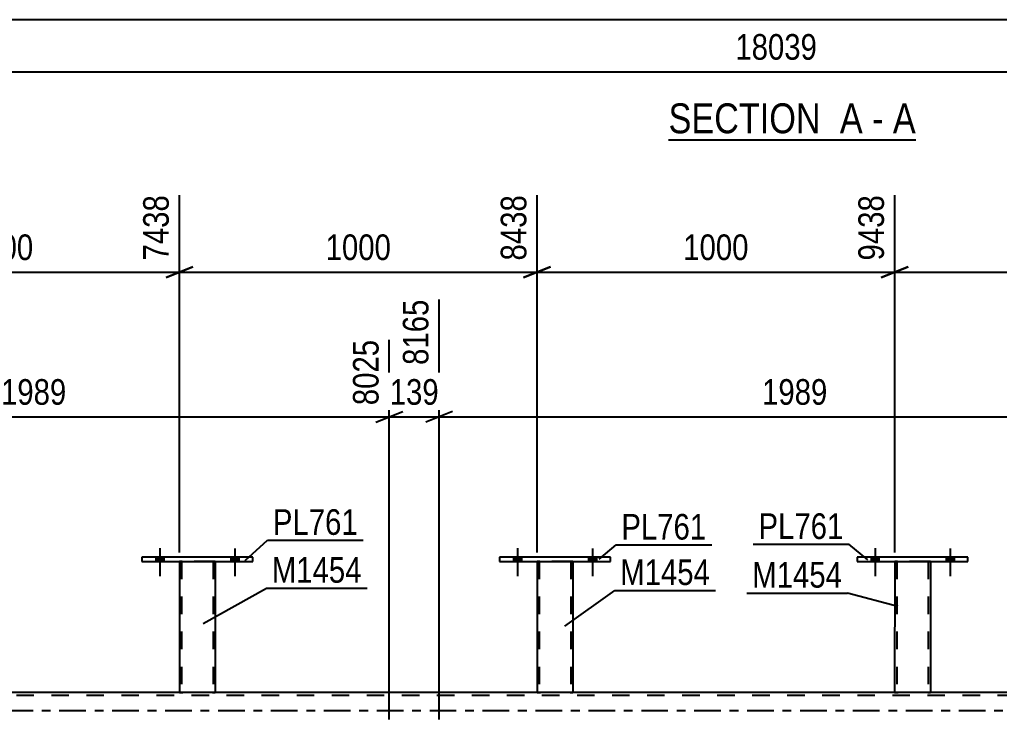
# Model space of a CAD drawing. Header units: millimetres. Extents: x 0 to 841, y 0 to 594.
# Drawn here: x 318.8 to 428.4, y 432.7 to 510.9 of the extents above; entities that cross this region are included whole.
import ezdxf

# ---------------------------------------------------------------- set-up
doc = ezdxf.new("R2010")
doc.units = ezdxf.units.MM
doc.linetypes.add('DXK_LINE_DOT2', pattern=[3.9198, 1.9599, -1.9599])
doc.linetypes.add('DXK_LINE_DOT3', pattern=[5.9187, 2.979, -0.9799, 0.9799, -0.9799])
doc.styles.add('Arial Narrow', font='ARIALN.TTF', dxfattribs={"height": 0.2})

# ---------------------------------------------------------------- blocks, each defined once
blk = doc.blocks.new('Unknown-318889158-11 - 5006')
at = {"color": 6, "linetype": 'Continuous'}
blk.add_line((391.42, 497.49), (419.07, 497.49), dxfattribs=at)
at = {"color": 0, "linetype": 'Continuous'}
for points in [[(409.53, 498.24), (409.53, 501.74), (391.42, 501.74), (391.42, 498.24)], [(413.14, 498.24), (413.14, 501.74), (410.58, 501.74), (410.58, 498.24)], [(415.46, 498.24), (415.46, 501.74), (414.19, 501.74), (414.19, 498.24)], [(419.07, 498.24), (419.07, 501.74), (416.51, 501.74), (416.51, 498.24)]]:
    blk.add_wipeout(points, dxfattribs=at)
at = {"color": 7, "linetype": 'Continuous', "style": 'Arial Narrow'}
for s, p in [('SECTION ', (391.42, 498.24)), ('A', (410.58, 498.24)), ('A', (416.51, 498.24)), ('-', (414.19, 498.24))]:
    blk.add_text(s, height=3.34, dxfattribs=at).set_placement(p)
blk = doc.blocks.new('Bolt-318889158-3370 - 3138')
at = {"linetype": 'Continuous'}
for points in [[(374.07, 450.38), (374.95, 450.38), (374.95, 450.86), (374.07, 450.86)], [(382.47, 450.37), (383.35, 450.37), (383.35, 450.85), (382.47, 450.85)]]:
    blk.add_hatch(color=1, dxfattribs=at).paths.add_polyline_path(points)
at = {"color": 1, "linetype": 'Continuous'}
for p, q in [((374.51, 451.86), (374.51, 448.74)), ((382.91, 451.85), (382.91, 448.73)), ((374.07, 450.86), (374.07, 450.38)), ((374.95, 450.86), (374.95, 450.38)), ((382.47, 450.85), (382.47, 450.37)), ((383.35, 450.85), (383.35, 450.37))]:
    blk.add_line(p, q, dxfattribs=at)
blk = doc.blocks.new('Part-318889158-3714 - 3138')
at = {"color": 2, "linetype": 'Continuous'}
for p, q in [((332.51, 450.86), (332.51, 450.38)), ((344.91, 450.85), (332.51, 450.86)), ((344.91, 450.37), (344.91, 450.85)), ((332.51, 450.38), (344.91, 450.37))]:
    blk.add_line(p, q, dxfattribs=at)
blk = doc.blocks.new('Bolt-318889158-3407 - 3138')
at = {"linetype": 'Continuous'}
for points in [[(374.07, 450.38), (374.95, 450.38), (374.95, 450.86), (374.07, 450.86)], [(382.47, 450.37), (383.35, 450.37), (383.35, 450.85), (382.47, 450.85)]]:
    blk.add_hatch(color=1, dxfattribs=at).paths.add_polyline_path(points)
at = {"color": 1, "linetype": 'Continuous'}
for p, q in [((374.51, 451.86), (374.51, 448.74)), ((382.91, 451.85), (382.91, 448.73)), ((374.07, 450.86), (374.07, 450.38)), ((374.95, 450.86), (374.95, 450.38)), ((382.47, 450.85), (382.47, 450.37)), ((383.35, 450.85), (383.35, 450.37))]:
    blk.add_line(p, q, dxfattribs=at)
blk = doc.blocks.new('Part-318889158-3696 - 3138')
at = {"color": 7, "linetype": 'DXK_LINE_DOT2'}
for p, q in [((759.44, 435.42), (39.17, 435.42)), ((340.71, 435.74), (336.71, 435.74)), ((380.71, 435.74), (376.71, 435.74)), ((420.7, 435.74), (416.7, 435.74))]:
    blk.add_line(p, q, dxfattribs=at)
at = {"color": 2, "linetype": 'Continuous'}
for p, q in [((336.71, 435.74), (300.7, 435.74)), ((376.71, 435.74), (340.71, 435.74)), ((416.7, 435.74), (380.71, 435.74)), ((456.71, 435.74), (420.7, 435.74))]:
    blk.add_line(p, q, dxfattribs=at)
at = {"color": 7, "linetype": 'DXK_LINE_DOT3'}
blk.add_line((39.17, 433.74), (759.44, 433.74), dxfattribs=at)
blk = doc.blocks.new('Bolt-318889158-3698 - 3138')
at = {"linetype": 'Continuous'}
for points in [[(334.07, 450.38), (334.95, 450.38), (334.95, 450.86), (334.07, 450.86)], [(342.47, 450.37), (343.35, 450.37), (343.35, 450.85), (342.47, 450.85)]]:
    blk.add_hatch(color=1, dxfattribs=at).paths.add_polyline_path(points)
at = {"color": 1, "linetype": 'Continuous'}
for p, q in [((334.51, 451.86), (334.51, 448.74)), ((342.91, 451.85), (342.91, 448.73)), ((334.07, 450.86), (334.07, 450.38)), ((334.95, 450.86), (334.95, 450.38)), ((342.47, 450.85), (342.47, 450.37)), ((343.35, 450.85), (343.35, 450.37))]:
    blk.add_line(p, q, dxfattribs=at)
blk = doc.blocks.new('Bolt-318889158-3699 - 3138')
at = {"linetype": 'Continuous'}
for points in [[(334.07, 450.38), (334.95, 450.38), (334.95, 450.86), (334.07, 450.86)], [(342.47, 450.37), (343.35, 450.37), (343.35, 450.85), (342.47, 450.85)]]:
    blk.add_hatch(color=1, dxfattribs=at).paths.add_polyline_path(points)
at = {"color": 1, "linetype": 'Continuous'}
for p, q in [((334.51, 451.86), (334.51, 448.74)), ((342.91, 451.85), (342.91, 448.73)), ((334.07, 450.86), (334.07, 450.38)), ((334.95, 450.86), (334.95, 450.38)), ((342.47, 450.85), (342.47, 450.37)), ((343.35, 450.85), (343.35, 450.37))]:
    blk.add_line(p, q, dxfattribs=at)
blk = doc.blocks.new('Part-318889158-3719 - 3138')
at = {"color": 2, "linetype": 'Continuous'}
for p, q in [((336.71, 450.38), (336.71, 435.74)), ((340.71, 450.37), (340.71, 435.74)), ((336.75, 435.74), (336.71, 435.74)), ((336.85, 435.74), (336.75, 435.74)), ((337.01, 435.74), (336.85, 435.74)), ((340.41, 435.74), (337.01, 435.74)), ((340.57, 435.74), (340.41, 435.74)), ((340.67, 435.74), (340.57, 435.74)), ((340.71, 435.74), (340.67, 435.74))]:
    blk.add_line(p, q, dxfattribs=at)
at = {"color": 7, "linetype": 'DXK_LINE_DOT2'}
for p, q in [((336.71, 450.38), (336.71, 450.38)), ((336.71, 450.38), (336.71, 450.38)), ((336.71, 450.38), (336.71, 450.38)), ((336.75, 450.38), (336.71, 450.38)), ((336.71, 450.38), (336.75, 450.38)), ((336.85, 450.38), (336.75, 450.38)), ((336.75, 450.38), (336.85, 450.38)), ((337.01, 450.38), (336.85, 450.38)), ((336.85, 450.38), (337.01, 450.38)), ((336.95, 450.38), (336.95, 450.38)), ((336.95, 450.38), (336.95, 435.74)), ((336.97, 450.38), (336.95, 450.38)), ((336.95, 450.38), (336.97, 450.38)), ((337.02, 450.38), (336.97, 450.38)), ((336.97, 450.38), (337.02, 450.38)), ((340.42, 450.38), (337.01, 450.38)), ((340.42, 450.38), (337.01, 450.38)), ((340.33, 450.38), (337.02, 450.38)), ((337.02, 450.38), (337.1, 450.38)), ((340.4, 450.38), (337.1, 450.38)), ((340.4, 450.38), (340.33, 450.38)), ((340.46, 450.38), (340.4, 450.38)), ((340.4, 450.38), (340.46, 450.38)), ((340.42, 450.38), (340.57, 450.38)), ((340.57, 450.38), (340.42, 450.38)), ((340.47, 450.38), (340.46, 450.38)), ((340.46, 450.38), (340.47, 450.38)), ((340.47, 450.38), (340.47, 450.38)), ((340.47, 450.38), (340.47, 435.74)), ((340.57, 450.38), (340.68, 450.38)), ((340.68, 450.38), (340.57, 450.38)), ((340.68, 450.38), (340.71, 450.38)), ((340.71, 450.38), (340.68, 450.38)), ((340.71, 450.38), (340.71, 450.38)), ((340.71, 450.38), (340.71, 450.37)), ((340.71, 450.37), (340.71, 450.38)), ((336.71, 435.74), (336.75, 435.74)), ((336.75, 435.74), (336.85, 435.74)), ((336.85, 435.74), (337.01, 435.74)), ((336.97, 435.74), (336.95, 435.74)), ((336.95, 435.74), (336.97, 435.74)), ((337.02, 435.74), (336.97, 435.74)), ((336.97, 435.74), (337.02, 435.74)), ((340.41, 435.74), (337.01, 435.74)), ((340.32, 435.74), (337.02, 435.74)), ((337.02, 435.74), (337.1, 435.74)), ((340.45, 435.74), (337.1, 435.74)), ((340.4, 435.74), (340.32, 435.74)), ((340.45, 435.74), (340.4, 435.74)), ((340.41, 435.74), (340.57, 435.74)), ((340.47, 435.74), (340.45, 435.74)), ((340.45, 435.74), (340.47, 435.74)), ((340.57, 435.74), (340.67, 435.74)), ((340.67, 435.74), (340.71, 435.74))]:
    blk.add_line(p, q, dxfattribs=at)
blk = doc.blocks.new('Part-318889158-3724 - 3138')
at = {"color": 2, "linetype": 'Continuous'}
for p, q in [((372.51, 450.86), (372.51, 450.38)), ((384.91, 450.85), (372.51, 450.86)), ((384.91, 450.37), (384.91, 450.85)), ((372.51, 450.38), (384.91, 450.37))]:
    blk.add_line(p, q, dxfattribs=at)
blk = doc.blocks.new('Part-318889158-3729 - 3138')
at = {"color": 2, "linetype": 'Continuous'}
for p, q in [((376.71, 450.38), (376.71, 435.74)), ((380.71, 450.37), (380.71, 435.74)), ((376.75, 435.74), (376.71, 435.74)), ((376.85, 435.74), (376.75, 435.74)), ((377, 435.74), (376.85, 435.74)), ((380.41, 435.74), (377, 435.74)), ((380.57, 435.74), (380.41, 435.74)), ((380.67, 435.74), (380.57, 435.74)), ((380.71, 435.74), (380.67, 435.74))]:
    blk.add_line(p, q, dxfattribs=at)
at = {"color": 7, "linetype": 'DXK_LINE_DOT2'}
for p, q in [((376.71, 450.38), (376.71, 450.38)), ((376.71, 450.38), (376.71, 450.38)), ((376.71, 450.38), (376.71, 450.38)), ((376.75, 450.38), (376.71, 450.38)), ((376.71, 450.38), (376.75, 450.38)), ((376.85, 450.38), (376.75, 450.38)), ((376.75, 450.38), (376.85, 450.38)), ((377.01, 450.38), (376.85, 450.38)), ((376.85, 450.38), (377.01, 450.38)), ((376.95, 450.38), (376.95, 450.38)), ((376.95, 450.38), (376.95, 435.74)), ((376.97, 450.38), (376.95, 450.38)), ((376.95, 450.38), (376.97, 450.38)), ((377.02, 450.38), (376.97, 450.38)), ((376.97, 450.38), (377.02, 450.38)), ((380.42, 450.38), (377.01, 450.38)), ((380.42, 450.38), (377.01, 450.38)), ((380.32, 450.38), (377.02, 450.38)), ((377.02, 450.38), (377.1, 450.38)), ((380.4, 450.38), (377.1, 450.38)), ((380.4, 450.38), (380.32, 450.38)), ((380.45, 450.38), (380.4, 450.38)), ((380.4, 450.38), (380.45, 450.38)), ((380.42, 450.38), (380.57, 450.38)), ((380.57, 450.38), (380.42, 450.38)), ((380.47, 450.38), (380.45, 450.38)), ((380.45, 450.38), (380.47, 450.38)), ((380.47, 450.38), (380.47, 450.38)), ((380.47, 450.38), (380.47, 435.74)), ((380.57, 450.38), (380.68, 450.38)), ((380.68, 450.38), (380.57, 450.38)), ((380.68, 450.38), (380.71, 450.38)), ((380.71, 450.38), (380.68, 450.38)), ((380.71, 450.38), (380.71, 450.38)), ((380.71, 450.38), (380.71, 450.37)), ((380.71, 450.37), (380.71, 450.38)), ((376.71, 435.74), (376.75, 435.74)), ((376.75, 435.74), (376.85, 435.74)), ((376.85, 435.74), (377, 435.74)), ((376.97, 435.74), (376.95, 435.74)), ((376.95, 435.74), (376.97, 435.74)), ((377.02, 435.74), (376.97, 435.74)), ((376.97, 435.74), (377.02, 435.74)), ((380.41, 435.74), (377, 435.74)), ((380.32, 435.74), (377.02, 435.74)), ((377.02, 435.74), (377.1, 435.74)), ((380.45, 435.74), (377.1, 435.74)), ((380.4, 435.74), (380.32, 435.74)), ((380.45, 435.74), (380.4, 435.74)), ((380.41, 435.74), (380.57, 435.74)), ((380.47, 435.74), (380.45, 435.74)), ((380.45, 435.74), (380.47, 435.74)), ((380.57, 435.74), (380.67, 435.74)), ((380.67, 435.74), (380.71, 435.74))]:
    blk.add_line(p, q, dxfattribs=at)
blk = doc.blocks.new('Part-318889158-3758 - 3138')
at = {"color": 2, "linetype": 'Continuous'}
for p, q in [((416.71, 450.38), (416.7, 435.74)), ((420.71, 450.37), (420.7, 435.74)), ((416.74, 435.74), (416.7, 435.74)), ((416.84, 435.74), (416.74, 435.74)), ((417, 435.74), (416.84, 435.74)), ((420.41, 435.74), (417, 435.74)), ((420.56, 435.74), (420.41, 435.74)), ((420.67, 435.74), (420.56, 435.74)), ((420.7, 435.74), (420.67, 435.74))]:
    blk.add_line(p, q, dxfattribs=at)
at = {"color": 7, "linetype": 'DXK_LINE_DOT2'}
for p, q in [((416.71, 450.38), (416.71, 450.38)), ((416.71, 450.38), (416.71, 450.38)), ((416.71, 450.38), (416.71, 450.38)), ((416.74, 450.38), (416.71, 450.38)), ((416.71, 450.38), (416.74, 450.38)), ((416.85, 450.38), (416.74, 450.38)), ((416.74, 450.38), (416.85, 450.38)), ((417, 450.38), (416.85, 450.38)), ((416.85, 450.38), (417, 450.38)), ((416.95, 450.38), (416.94, 435.74)), ((416.95, 450.38), (416.95, 450.38)), ((416.97, 450.38), (416.95, 450.38)), ((416.95, 450.38), (416.97, 450.38)), ((417.02, 450.38), (416.97, 450.38)), ((416.97, 450.38), (417.02, 450.38)), ((420.41, 450.38), (417, 450.38)), ((420.41, 450.38), (417, 450.38)), ((420.32, 450.38), (417.02, 450.38)), ((417.02, 450.38), (417.1, 450.38)), ((420.4, 450.38), (417.1, 450.38)), ((420.4, 450.38), (420.32, 450.38)), ((420.45, 450.38), (420.4, 450.38)), ((420.4, 450.38), (420.45, 450.38)), ((420.41, 450.38), (420.57, 450.38)), ((420.57, 450.38), (420.41, 450.38)), ((420.47, 450.38), (420.45, 450.38)), ((420.45, 450.38), (420.47, 450.38)), ((420.47, 450.38), (420.46, 435.74)), ((420.47, 450.38), (420.47, 450.38)), ((420.57, 450.38), (420.67, 450.38)), ((420.67, 450.38), (420.57, 450.38)), ((420.67, 450.38), (420.71, 450.38)), ((420.71, 450.38), (420.67, 450.38)), ((420.71, 450.38), (420.71, 450.38)), ((420.71, 450.38), (420.71, 450.37)), ((420.71, 450.37), (420.71, 450.38)), ((416.7, 435.74), (416.74, 435.74)), ((416.74, 435.74), (416.84, 435.74)), ((416.84, 435.74), (417, 435.74)), ((416.96, 435.74), (416.94, 435.74)), ((416.94, 435.74), (416.96, 435.74)), ((417.01, 435.74), (416.96, 435.74)), ((416.96, 435.74), (417.01, 435.74)), ((420.41, 435.74), (417, 435.74)), ((420.31, 435.74), (417.01, 435.74)), ((417.01, 435.74), (417.09, 435.74)), ((420.44, 435.74), (417.09, 435.74)), ((420.39, 435.74), (420.31, 435.74)), ((420.44, 435.74), (420.39, 435.74)), ((420.41, 435.74), (420.56, 435.74)), ((420.46, 435.74), (420.44, 435.74)), ((420.44, 435.74), (420.46, 435.74)), ((420.56, 435.74), (420.67, 435.74)), ((420.67, 435.74), (420.7, 435.74))]:
    blk.add_line(p, q, dxfattribs=at)
blk = doc.blocks.new('Part-318889158-3763 - 3138')
at = {"color": 2, "linetype": 'Continuous'}
for p, q in [((412.51, 450.86), (412.51, 450.38)), ((424.91, 450.85), (412.51, 450.86)), ((424.91, 450.37), (424.91, 450.85)), ((412.51, 450.38), (424.91, 450.37))]:
    blk.add_line(p, q, dxfattribs=at)
blk = doc.blocks.new('Bolt-318889158-3764 - 3138')
at = {"linetype": 'Continuous'}
for points in [[(414.07, 450.38), (414.95, 450.38), (414.95, 450.86), (414.07, 450.86)], [(422.47, 450.37), (423.35, 450.37), (423.35, 450.85), (422.47, 450.85)]]:
    blk.add_hatch(color=1, dxfattribs=at).paths.add_polyline_path(points)
at = {"color": 1, "linetype": 'Continuous'}
for p, q in [((414.51, 451.86), (414.51, 448.74)), ((422.91, 451.85), (422.91, 448.73)), ((414.07, 450.86), (414.07, 450.38)), ((414.95, 450.86), (414.95, 450.38)), ((422.47, 450.85), (422.47, 450.37)), ((423.35, 450.85), (423.35, 450.37))]:
    blk.add_line(p, q, dxfattribs=at)
blk = doc.blocks.new('Bolt-318889158-3765 - 3138')
at = {"linetype": 'Continuous'}
for points in [[(414.07, 450.38), (414.95, 450.38), (414.95, 450.86), (414.07, 450.86)], [(422.47, 450.37), (423.35, 450.37), (423.35, 450.85), (422.47, 450.85)]]:
    blk.add_hatch(color=1, dxfattribs=at).paths.add_polyline_path(points)
at = {"color": 1, "linetype": 'Continuous'}
for p, q in [((414.51, 451.86), (414.51, 448.74)), ((422.91, 451.85), (422.91, 448.73)), ((414.07, 450.86), (414.07, 450.38)), ((414.95, 450.86), (414.95, 450.38)), ((422.47, 450.85), (422.47, 450.37)), ((423.35, 450.85), (423.35, 450.37))]:
    blk.add_line(p, q, dxfattribs=at)
blk = doc.blocks.new('StraightDimension-318889158-6023 - 5006')
at = {"color": 7, "linetype": 'Continuous'}
blk.add_line((46.84, 505.11), (760.08, 505.11), dxfattribs=at)
at = {"color": 0}
blk.add_wipeout([(408.63, 505.86), (408.63, 510.06), (398.29, 510.06), (398.29, 505.86)], dxfattribs=at)
at = {"color": 3, "style": 'Arial Narrow'}
blk.add_text('18039', height=2.863, dxfattribs=at).set_placement((398.89, 506.46))
blk = doc.blocks.new('StraightDimension-318889158-11034 - 5006')
at = {"color": 7, "linetype": 'Continuous'}
blk.add_line((47.48, 510.94), (759.44, 510.94), dxfattribs=at)
blk = doc.blocks.new('StraightDimension-318889158-19962 - 3138')
at = {"color": 7, "linetype": 'Continuous'}
for p, q in [((376.71, 451.38), (376.71, 491.33)), ((416.71, 451.38), (416.71, 491.33)), ((378.21, 483.32), (375.21, 482.12)), ((376.71, 482.72), (416.71, 482.72)), ((415.21, 482.12), (418.21, 483.32))]:
    blk.add_line(p, q, dxfattribs=at)
at = {"color": 0}
blk.add_wipeout([(400.97, 483.47), (400.97, 487.67), (392.46, 487.67), (392.46, 483.47)], dxfattribs=at)
at = {"color": 3, "style": 'Arial Narrow'}
blk.add_text('1000', height=2.863, dxfattribs=at).set_placement((393.06, 484.07))
at = {"color": 0, "linetype": 'Continuous'}
blk.add_wipeout([(416.11, 491.93), (411.91, 491.93), (411.91, 483.42), (416.11, 483.42)], dxfattribs=at)
at = {"color": 3, "linetype": 'Continuous', "style": 'Arial Narrow'}
blk.add_text('9438', height=2.863, rotation=90.0002, dxfattribs=at).set_placement((415.51, 484.02))
blk = doc.blocks.new('StraightDimension-318889158-20207 - 3138')
at = {"color": 7, "linetype": 'Continuous'}
for p, q in [((280.62, 432.74), (280.62, 479.66)), ((360.18, 432.74), (360.18, 475.16)), ((282.12, 467.15), (279.12, 465.95)), ((358.68, 465.95), (361.68, 467.15)), ((280.62, 466.55), (360.18, 466.55))]:
    blk.add_line(p, q, dxfattribs=at)
at = {"color": 0}
blk.add_wipeout([(324.66, 467.3), (324.66, 471.5), (316.15, 471.5), (316.15, 467.3)], dxfattribs=at)
at = {"color": 3, "style": 'Arial Narrow'}
blk.add_text('1989', height=2.863, dxfattribs=at).set_placement((316.75, 467.9))
at = {"color": 0, "linetype": 'Continuous'}
blk.add_wipeout([(359.58, 475.76), (355.38, 475.76), (355.38, 467.25), (359.58, 467.25)], dxfattribs=at)
at = {"color": 3, "linetype": 'Continuous', "style": 'Arial Narrow'}
blk.add_text('8025', height=2.863, rotation=90.0002, dxfattribs=at).set_placement((358.98, 467.85))
blk = doc.blocks.new('StraightDimension-318889158-20205 - 3138')
at = {"color": 7, "linetype": 'Continuous'}
for p, q in [((365.76, 432.74), (365.76, 479.66)), ((445.32, 432.74), (445.32, 476.99)), ((367.26, 467.15), (364.26, 465.95)), ((443.82, 465.95), (446.82, 467.15)), ((365.76, 466.55), (445.32, 466.55))]:
    blk.add_line(p, q, dxfattribs=at)
at = {"color": 0}
blk.add_wipeout([(409.79, 467.3), (409.79, 471.5), (401.28, 471.5), (401.28, 467.3)], dxfattribs=at)
at = {"color": 3, "style": 'Arial Narrow'}
blk.add_text('1989', height=2.863, dxfattribs=at).set_placement((401.88, 467.9))
at = {"color": 0, "linetype": 'Continuous'}
blk.add_wipeout([(444.72, 477.59), (440.52, 477.59), (440.52, 467.25), (444.72, 467.25)], dxfattribs=at)
at = {"color": 3, "linetype": 'Continuous', "style": 'Arial Narrow'}
blk.add_text('10154', height=2.863, rotation=90.0002, dxfattribs=at).set_placement((444.12, 467.85))
blk = doc.blocks.new('StraightDimension-318889158-19963 - 3138')
at = {"color": 7, "linetype": 'Continuous'}
for p, q in [((336.71, 451.38), (336.71, 491.33)), ((376.71, 451.38), (376.71, 491.33)), ((338.21, 483.32), (335.21, 482.12)), ((336.71, 482.72), (376.71, 482.72)), ((375.21, 482.12), (378.21, 483.32))]:
    blk.add_line(p, q, dxfattribs=at)
at = {"color": 0}
blk.add_wipeout([(360.97, 483.47), (360.97, 487.67), (352.46, 487.67), (352.46, 483.47)], dxfattribs=at)
at = {"color": 3, "style": 'Arial Narrow'}
blk.add_text('1000', height=2.863, dxfattribs=at).set_placement((353.06, 484.07))
at = {"color": 0, "linetype": 'Continuous'}
blk.add_wipeout([(376.11, 491.93), (371.91, 491.93), (371.91, 483.42), (376.11, 483.42)], dxfattribs=at)
at = {"color": 3, "linetype": 'Continuous', "style": 'Arial Narrow'}
blk.add_text('8438', height=2.863, rotation=90.0002, dxfattribs=at).set_placement((375.51, 484.02))
blk = doc.blocks.new('StraightDimension-318889158-20206 - 3138')
at = {"color": 7, "linetype": 'Continuous'}
for p, q in [((365.76, 432.74), (365.76, 479.66)), ((360.18, 432.74), (360.18, 475.16)), ((358.68, 465.95), (361.68, 467.15)), ((367.26, 467.15), (364.26, 465.95)), ((360.18, 466.55), (365.76, 466.55))]:
    blk.add_line(p, q, dxfattribs=at)
at = {"color": 0}
blk.add_wipeout([(366.31, 467.3), (366.31, 471.5), (359.63, 471.5), (359.63, 467.3)], dxfattribs=at)
at = {"color": 3, "style": 'Arial Narrow'}
blk.add_text('139', height=2.863, dxfattribs=at).set_placement((360.23, 467.9))
at = {"color": 0, "linetype": 'Continuous'}
blk.add_wipeout([(365.16, 480.26), (360.96, 480.26), (360.96, 471.75), (365.16, 471.75)], dxfattribs=at)
at = {"color": 3, "linetype": 'Continuous', "style": 'Arial Narrow'}
blk.add_text('8165', height=2.863, rotation=90.0002, dxfattribs=at).set_placement((364.56, 472.35))
blk = doc.blocks.new('StraightDimension-318889158-19961 - 3138')
at = {"color": 7, "linetype": 'Continuous'}
for p, q in [((456.71, 451.38), (456.71, 493.16)), ((416.71, 451.38), (416.71, 491.33)), ((418.21, 483.32), (415.21, 482.12)), ((416.71, 482.72), (456.71, 482.72)), ((455.21, 482.12), (458.21, 483.32))]:
    blk.add_line(p, q, dxfattribs=at)
at = {"color": 0}
blk.add_wipeout([(440.97, 483.47), (440.97, 487.67), (432.46, 487.67), (432.46, 483.47)], dxfattribs=at)
at = {"color": 3, "style": 'Arial Narrow'}
blk.add_text('1000', height=2.863, dxfattribs=at).set_placement((433.06, 484.07))
at = {"color": 0, "linetype": 'Continuous'}
blk.add_wipeout([(456.11, 493.76), (451.91, 493.76), (451.91, 483.42), (456.11, 483.42)], dxfattribs=at)
at = {"color": 3, "linetype": 'Continuous', "style": 'Arial Narrow'}
blk.add_text('10438', height=2.863, rotation=90.0002, dxfattribs=at).set_placement((455.51, 484.02))
blk = doc.blocks.new('StraightDimension-318889158-19964 - 3138')
at = {"color": 7, "linetype": 'Continuous'}
for p, q in [((296.71, 451.38), (296.71, 491.33)), ((336.71, 451.38), (336.71, 491.33)), ((298.21, 483.32), (295.21, 482.12)), ((296.71, 482.72), (336.71, 482.72)), ((335.21, 482.12), (338.21, 483.32))]:
    blk.add_line(p, q, dxfattribs=at)
at = {"color": 0}
blk.add_wipeout([(320.97, 483.47), (320.97, 487.67), (312.45, 487.67), (312.45, 483.47)], dxfattribs=at)
at = {"color": 3, "style": 'Arial Narrow'}
blk.add_text('1000', height=2.863, dxfattribs=at).set_placement((313.05, 484.07))
at = {"color": 0, "linetype": 'Continuous'}
blk.add_wipeout([(336.11, 491.93), (331.91, 491.93), (331.91, 483.42), (336.11, 483.42)], dxfattribs=at)
at = {"color": 3, "linetype": 'Continuous', "style": 'Arial Narrow'}
blk.add_text('7438', height=2.863, rotation=90.0002, dxfattribs=at).set_placement((335.51, 484.02))
blk = doc.blocks.new('Mark-318889158-3754 - 3138')
at = {"color": 30, "linetype": 'Continuous'}
for p in [(400.18, 446.86), (417.07, 445.35)]:
    blk.add_line(p, (411.43, 446.86), dxfattribs=at)
at = {"color": 0}
blk.add_wipeout([(410.83, 447.46), (410.83, 450.46), (400.78, 450.46), (400.78, 447.46)], dxfattribs=at)
blk.add_wipeout([(410.83, 447.46), (410.83, 450.46), (400.78, 450.46), (400.78, 447.46)], dxfattribs=at)
at = {"color": 3, "style": 'Arial Narrow'}
blk.add_text('M1454', height=2.863, dxfattribs=at).set_placement((400.78, 447.46))
blk = doc.blocks.new('Mark-318889158-3710 - 3138')
at = {"color": 30, "linetype": 'Continuous'}
for p, q in [((344.07, 450.51), (346.56, 452.76)), ((346.56, 452.76), (357.26, 452.76))]:
    blk.add_line(p, q, dxfattribs=at)
at = {"color": 0}
blk.add_wipeout([(356.66, 453.36), (356.66, 456.36), (347.16, 456.36), (347.16, 453.36)], dxfattribs=at)
blk.add_wipeout([(356.66, 453.36), (356.66, 456.36), (347.16, 456.36), (347.16, 453.36)], dxfattribs=at)
at = {"color": 3, "style": 'Arial Narrow'}
blk.add_text('PL761', height=2.863, dxfattribs=at).set_placement((347.16, 453.36))
blk = doc.blocks.new('Mark-318889158-3715 - 3138')
at = {"color": 30, "linetype": 'Continuous'}
for p, q in [((339.35, 443.47), (346.44, 447.41)), ((346.44, 447.41), (357.69, 447.41))]:
    blk.add_line(p, q, dxfattribs=at)
at = {"color": 0}
blk.add_wipeout([(357.09, 448.01), (357.09, 451.01), (347.04, 451.01), (347.04, 448.01)], dxfattribs=at)
blk.add_wipeout([(357.09, 448.01), (357.09, 451.01), (347.04, 451.01), (347.04, 448.01)], dxfattribs=at)
at = {"color": 3, "style": 'Arial Narrow'}
blk.add_text('M1454', height=2.863, dxfattribs=at).set_placement((347.04, 448.01))
blk = doc.blocks.new('Mark-318889158-3720 - 3138')
at = {"color": 30, "linetype": 'Continuous'}
for p, q in [((383.66, 450.65), (385.54, 452.23)), ((385.54, 452.23), (396.25, 452.23))]:
    blk.add_line(p, q, dxfattribs=at)
at = {"color": 0}
blk.add_wipeout([(395.65, 452.83), (395.65, 455.83), (386.14, 455.83), (386.14, 452.83)], dxfattribs=at)
blk.add_wipeout([(395.65, 452.83), (395.65, 455.83), (386.14, 455.83), (386.14, 452.83)], dxfattribs=at)
at = {"color": 3, "style": 'Arial Narrow'}
blk.add_text('PL761', height=2.863, dxfattribs=at).set_placement((386.14, 452.83))
blk = doc.blocks.new('Mark-318889158-3725 - 3138')
at = {"color": 30, "linetype": 'Continuous'}
for p, q in [((379.82, 443.14), (385.41, 447.15)), ((385.41, 447.15), (396.66, 447.15))]:
    blk.add_line(p, q, dxfattribs=at)
at = {"color": 0}
blk.add_wipeout([(396.06, 447.75), (396.06, 450.75), (386.01, 450.75), (386.01, 447.75)], dxfattribs=at)
blk.add_wipeout([(396.06, 447.75), (396.06, 450.75), (386.01, 450.75), (386.01, 447.75)], dxfattribs=at)
at = {"color": 3, "style": 'Arial Narrow'}
blk.add_text('M1454', height=2.863, dxfattribs=at).set_placement((386.01, 447.75))
blk = doc.blocks.new('Mark-318889158-3759 - 3138')
at = {"color": 30, "linetype": 'Continuous'}
for p in [(400.88, 452.3), (413.72, 450.57)]:
    blk.add_line(p, (411.59, 452.3), dxfattribs=at)
at = {"color": 0}
blk.add_wipeout([(410.99, 452.9), (410.99, 455.9), (401.48, 455.9), (401.48, 452.9)], dxfattribs=at)
blk.add_wipeout([(410.99, 452.9), (410.99, 455.9), (401.48, 455.9), (401.48, 452.9)], dxfattribs=at)
at = {"color": 3, "style": 'Arial Narrow'}
blk.add_text('PL761', height=2.863, dxfattribs=at).set_placement((401.48, 452.9))

msp = doc.modelspace()

# ---------------------------------------------------------------- block references
for name in ['StraightDimension-318889158-6023 - 5006', 'Unknown-318889158-11 - 5006', 'Bolt-318889158-3698 - 3138', 'Bolt-318889158-3699 - 3138', 'Bolt-318889158-3370 - 3138', 'Bolt-318889158-3407 - 3138', 'Bolt-318889158-3764 - 3138', 'Bolt-318889158-3765 - 3138', 'Part-318889158-3714 - 3138', 'Part-318889158-3724 - 3138', 'Part-318889158-3763 - 3138', 'Part-318889158-3719 - 3138', 'Part-318889158-3729 - 3138', 'Part-318889158-3758 - 3138', 'Part-318889158-3696 - 3138']:
    msp.add_blockref(name, (0, 0))

# ---------------------------------------------------------------- next in the draw order: block references
for name in ['StraightDimension-318889158-11034 - 5006', 'StraightDimension-318889158-19962 - 3138', 'StraightDimension-318889158-20207 - 3138']:
    msp.add_blockref(name, (0, 0))

# ---------------------------------------------------------------- next in the draw order: block references
msp.add_blockref('StraightDimension-318889158-20205 - 3138', (0, 0))

# ---------------------------------------------------------------- next in the draw order: block references
for name in ['StraightDimension-318889158-19961 - 3138', 'StraightDimension-318889158-19963 - 3138', 'Mark-318889158-3720 - 3138', 'Mark-318889158-3754 - 3138']:
    msp.add_blockref(name, (0, 0))

# ---------------------------------------------------------------- next in the draw order: block references
for name in ['StraightDimension-318889158-19964 - 3138', 'StraightDimension-318889158-20206 - 3138', 'Mark-318889158-3710 - 3138', 'Mark-318889158-3759 - 3138', 'Mark-318889158-3725 - 3138']:
    msp.add_blockref(name, (0, 0))

# ---------------------------------------------------------------- next in the draw order: block references
msp.add_blockref('Mark-318889158-3715 - 3138', (0, 0))

doc.saveas('drawing.dxf')
